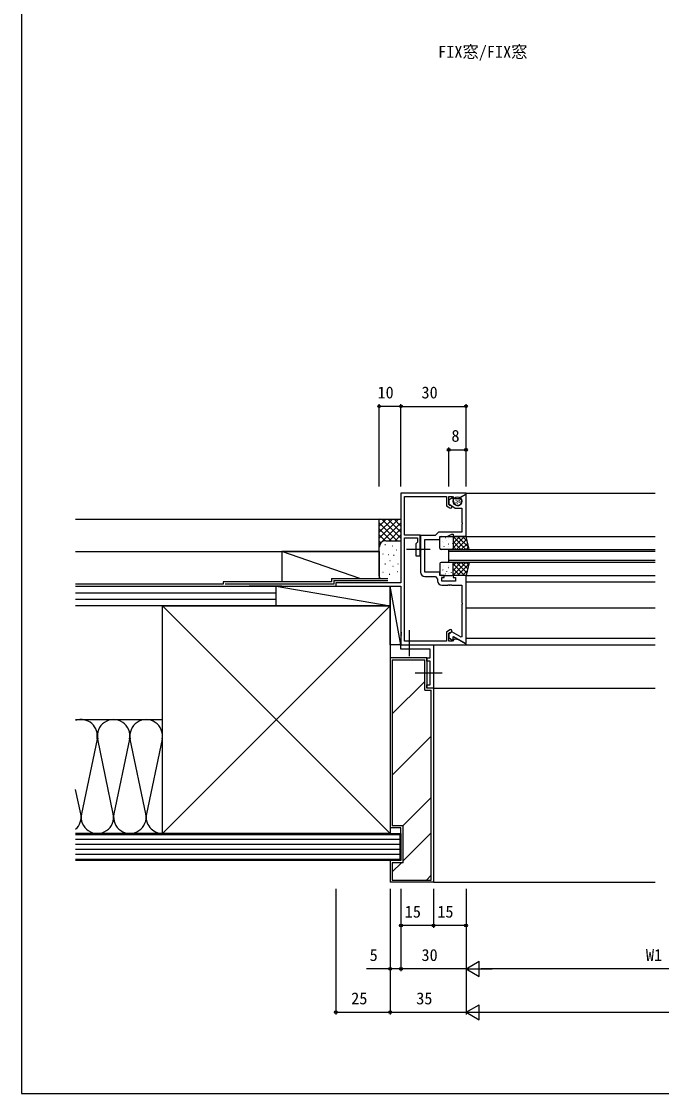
# Model space of a CAD drawing. Units: millimetres, scale not verified. Extents: x -437 to 438, y -681 to 678.
# Drawn here: x -436.8 to -141.6, y -681 to -186.5 of the extents above; entities that cross this region are included whole.
import ezdxf
from ezdxf.enums import TextEntityAlignment as Align

# ---------------------------------------------------------------- set-up
doc = ezdxf.new("R2010")
doc.units = ezdxf.units.MM
doc.header["$LTSCALE"] = 4
for name, color, linetype in [('0-1_USER1', 3, 'Continuous'), ('0-2_YKK_11', 7, 'Continuous'), ('0-3_YKK_12', 2, 'Continuous'), ('0-4_YKK_13', 4, 'Continuous'), ('0-5_YKK_D', 6, 'Continuous'), ('0-6_YKK_ZWAK', 7, 'Continuous'), ('0-7_YSS_K', 3, 'Continuous'), ('0-8_YSS_KE', 3, 'Continuous')]:
    doc.layers.add(name, color=color, linetype=linetype)
doc.styles.add('ＭＳ ゴシック', font='')
doc.styles.get('ＭＳ ゴシック').set_extended_font_data('MS Gothic')

msp = doc.modelspace()

# ---------------------------------------------------------------- linework, layer by layer
at = {"layer": '0-2_YKK_11'}
for points in [[(-239.083, -409.714), (-239.317, -409.666), (-239.8, -409.328), (-239.8, -405.63), (-238.101, -405.63), (-237.3, -406.585), (-234.9, -406.29), (-231.8, -404.5), (-231.8, -404), (-261.8, -404), (-261.8, -445.37), (-286.342, -445.37), (-286.525, -445.49), (-287.075, -445.49), (-287.258, -445.37), (-291.8, -445.37), (-291.8, -447), (-261.8, -447), (-261.8, -468.042), (-261.68, -468.225), (-261.68, -468.775), (-261.8, -468.958), (-261.8, -469.042), (-261.68, -469.225), (-261.68, -469.775), (-261.8, -469.958), (-261.8, -474), (-231.8, -474), (-231.8, -473.5), (-234.9, -471.71), (-237.3, -471.416), (-238.101, -472.37), (-239.8, -472.37), (-239.8, -468.673), (-239.317, -468.334), (-239.083, -468.286)], [(-231.8, -473.269), (-231.8, -442), (-237.8, -442), (-237.8, -443), (-236.6, -443), (-236.6, -444.6), (-243, -444.6), (-243, -443), (-241.8, -443), (-241.8, -442), (-243.8, -442), (-243.8, -440.5), (-250.8, -440.5), (-250.8, -425.5), (-243.8, -425.5), (-243.8, -424), (-240.445, -424), (-238.3, -423), (-237.8, -423), (-237.8, -424), (-231.8, -424), (-231.8, -404.731), (-232, -404.616), (-234.749, -406.203), (-234.749, -406.434), (-234.109, -406.804), (-233.91, -407.547)], [(-260.17, -472.37), (-260.17, -424.7), (-254.1, -424.7), (-254.1, -426.7), (-254.9, -427.5), (-254.9, -433), (-252.9, -433), (-252.9, -430.458), (-253.02, -430.275), (-253.02, -429.725), (-252.9, -429.542), (-252.9, -423.5), (-260.17, -423.5), (-260.17, -405.63), (-240.8, -405.63), (-240.8, -409.848), (-239.323, -410.883)], [(-237.29, -408.453), (-237.947, -406.003), (-239.8, -407.3), (-239.8, -408.9), (-236.8, -411), (-233.73, -411), (-233.73, -417.542), (-233.61, -417.725), (-233.61, -418.275), (-233.73, -418.458), (-233.73, -422.07), (-244.5, -422.07), (-246, -423.57), (-252.73, -423.57), (-252.73, -429.542), (-252.61, -429.725), (-252.61, -430.275), (-252.73, -430.458), (-252.73, -440.43)], [(-250.73, -442.43), (-245.8, -442.43), (-244.93, -443.673), (-244.93, -444.53)], [(-242.93, -446.53), (-240.258, -446.53), (-240.075, -446.41), (-239.525, -446.41), (-239.342, -446.53), (-239.258, -446.53), (-239.075, -446.41), (-238.525, -446.41), (-238.342, -446.53), (-233.73, -446.53), (-233.73, -454.542), (-233.61, -454.725), (-233.61, -455.275), (-233.73, -455.458), (-233.73, -470.307), (-234.03, -470.481), (-238.273, -468.031), (-239.8, -469.1), (-239.8, -470.676), (-238.123, -471.85), (-237.8, -471.682), (-237.8, -470.382), (-237.5, -470.209), (-232, -473.385), (-231.8, -473.269)], [(-239.323, -467.118), (-240.8, -468.152), (-240.8, -472.37), (-260.17, -472.37)]]:
    msp.add_lwpolyline(points, dxfattribs=at)
msp.add_lwpolyline([(-246.8, -474), (-246.8, -494), (-249.8, -494), (-249.8, -492.5), (-248.3, -492.5), (-248.3, -481.5), (-249.8, -481.5), (-249.8, -480), (-248.3, -480), (-248.3, -476), (-261.8, -476), (-261.8, -474), (-248.3, -474)], close=True, dxfattribs=at)
for centre, radius, start, end in [((-238.95, -410.35), 0.65, 234.99999, 101.82642), ((-235.6, -408), 1.75, 194.99998, 15), ((-250.73, -440.43), 2, 180.00001, 269.99999), ((-242.93, -444.53), 2, 180.00001, 269.99999), ((-238.95, -467.65), 0.65, 258.17358, 125.00001)]:
    msp.add_arc(centre, radius, start, end, dxfattribs=at)
at = {"layer": '0-3_YKK_12'}
for p, q in [((-232.1, -404), (-144.55, -404)), ((-231.8, -424), (-144.55, -424)), ((-239.8, -430), (-144.55, -430)), ((-239.8, -436), (-239.8, -430)), ((-144.55, -431), (-239.8, -431)), ((-239.8, -435), (-144.55, -435)), ((-144.55, -436), (-239.8, -436)), ((-231.8, -442), (-144.55, -442)), ((-231.8, -445), (-144.55, -445)), ((-231.8, -457), (-144.55, -457)), ((-231.8, -471), (-144.55, -471)), ((-231.8, -474), (-144.55, -474)), ((-246.8, -494), (-144.55, -494))]:
    msp.add_line(p, q, dxfattribs=at)
at = {"layer": '0-4_YKK_13'}
for p, q in [((-236.585, -407.347), (-236.507, -407.163)), ((-236.388, -408.355), (-236.31, -408.171)), ((-236.327, -406.857), (-236.249, -406.673)), ((-235.989, -407.65), (-235.911, -407.466)), ((-235.785, -408.112), (-235.706, -407.928)), ((-235.785, -408.761), (-235.707, -408.577)), ((-235.502, -407.032), (-235.423, -406.848)), ((-235.253, -408.212), (-235.175, -408.028)), ((-235.061, -407.644), (-234.983, -407.46)), ((-234.779, -407.214), (-234.701, -407.03)), ((-234.712, -408.292), (-234.634, -408.108)), ((-243.8, -429.5), (-243.8, -424.5)), ((-243.3, -424), (-238.3, -424)), ((-243.236, -424.444), (-243.26, -424.488)), ((-241.292, -424.636), (-241.38, -424.683)), ((-239.877, -424.808), (-239.885, -424.815)), ((-238.421, -425.235), (-238.445, -425.279)), ((-232.466, -424), (-237.8, -429.335)), ((-234.711, -424), (-237.8, -427.089)), ((-236.956, -424), (-237.8, -424.844)), ((-231.898, -430), (-237.8, -424.098)), ((-237.8, -424.5), (-237.8, -429.5)), ((-231.484, -425.264), (-236.221, -430)), ((-230.516, -429.138), (-235.653, -424)), ((-231.264, -426.144), (-233.408, -424)), ((-248.3, -430), (-259.3, -430)), ((-238.3, -430), (-243.3, -430)), ((-242.502, -426.469), (-242.526, -426.513)), ((-242.07, -428.546), (-242.094, -428.59)), ((-242.082, -426.783), (-242.09, -426.79)), ((-240.612, -425.878), (-240.636, -425.922)), ((-240.062, -428.569), (-240.07, -428.576)), ((-239.878, -427.903), (-239.902, -427.947)), ((-239.767, -427.526), (-239.855, -427.573)), ((-239.446, -429.979), (-239.457, -430)), ((-237.988, -427.311), (-238.012, -427.355)), ((-237.895, -426.627), (-237.902, -426.634)), ((-234.143, -430), (-237.8, -426.343)), ((-236.388, -430), (-237.8, -428.588)), ((-231.035, -427.06), (-233.976, -430)), ((-230.586, -428.856), (-231.73, -430)), ((-243.8, -436.5), (-243.8, -441.5)), ((-238.3, -436), (-243.3, -436)), ((-242.502, -439.531), (-242.526, -439.487)), ((-242.07, -437.455), (-242.094, -437.411)), ((-242.082, -439.217), (-242.09, -439.211)), ((-240.612, -440.123), (-240.636, -440.079)), ((-240.062, -437.431), (-240.07, -437.425)), ((-239.878, -438.098), (-239.902, -438.054)), ((-239.767, -438.475), (-239.855, -438.428)), ((-239.446, -436.021), (-239.457, -436)), ((-237.988, -438.689), (-238.012, -438.645)), ((-237.895, -439.373), (-237.902, -439.366)), ((-231.898, -436), (-237.8, -441.902)), ((-234.143, -436), (-237.8, -439.657)), ((-236.388, -436), (-237.8, -437.412)), ((-237.8, -441.5), (-237.8, -436.5)), ((-232.466, -442), (-237.8, -436.666)), ((-234.711, -442), (-237.8, -438.911)), ((-231.484, -440.737), (-236.221, -436)), ((-230.516, -436.863), (-235.653, -442)), ((-231.035, -438.941), (-233.976, -436)), ((-231.264, -439.856), (-233.408, -442)), ((-230.586, -437.145), (-231.73, -436)), ((-243.3, -442), (-238.3, -442)), ((-243.236, -441.556), (-243.26, -441.512)), ((-241.292, -441.364), (-241.38, -441.317)), ((-239.877, -441.192), (-239.885, -441.186)), ((-238.421, -440.766), (-238.445, -440.722)), ((-236.956, -442), (-237.8, -441.156)), ((-257.8, -479.265), (-257.8, -467.281)), ((-255.238, -487), (-242.867, -487))]:
    msp.add_line(p, q, dxfattribs=at)
for points in [[(-230.3, -430), (-231.8, -424), (-237.8, -424), (-237.8, -430)], [(-230.3, -436), (-231.8, -442), (-237.8, -442), (-237.8, -436)]]:
    msp.add_lwpolyline(points, close=True, dxfattribs=at)
msp.add_circle((-235.701, -407.8), 2, dxfattribs=at)
for centre, start, end in [((-243.3, -424.5), 90, 180), ((-238.3, -424.5), 0, 90), ((-243.3, -429.5), 180, 270), ((-238.3, -429.5), 270, 0), ((-243.3, -436.5), 90, 180), ((-238.3, -436.5), 0, 90), ((-243.3, -441.5), 180, 270), ((-238.3, -441.5), 270, 0)]:
    msp.add_arc(centre, 0.5, start, end, dxfattribs=at)
at = {"layer": '0-5_YKK_D'}
for p, q in [((-271.8, -401), (-271.8, -363)), ((-261.8, -364), (-271.8, -364)), ((-261.8, -401), (-261.8, -363)), ((-261.8, -401), (-261.8, -363)), ((-261.8, -364), (-231.8, -364)), ((-231.8, -401), (-231.8, -363)), ((-239.8, -401), (-239.8, -383)), ((-239.8, -384), (-231.8, -384)), ((-231.8, -401), (-231.8, -383)), ((-291.8, -586.5), (-291.8, -644.5)), ((-266.8, -586.5), (-266.8, -644.5)), ((-266.8, -586.5), (-266.8, -624.5)), ((-266.8, -586.5), (-266.8, -644.5)), ((-261.8, -586.5), (-261.8, -624.5)), ((-261.8, -586.5), (-261.8, -624.5)), ((-261.8, -586.5), (-261.8, -604.5)), ((-246.8, -586.5), (-246.8, -604.5)), ((-246.8, -586.5), (-246.8, -604.5)), ((-231.8, -586.5), (-231.8, -644.5)), ((-231.8, -586.5), (-231.8, -624.5)), ((-231.8, -586.5), (-231.8, -624.5)), ((-231.8, -586.5), (-231.8, -644.5)), ((-231.8, -586.5), (-231.8, -604.5)), ((-246.8, -603.5), (-261.8, -603.5)), ((-231.8, -603.5), (-246.8, -603.5)), ((-231.8, -623.5), (-225.738, -620)), ((-225.738, -627), (-225.738, -620)), ((-231.8, -623.5), (-261.8, -623.5)), ((-231.8, -623.5), (-225.738, -627)), ((-231.8, -623.5), (-219.676, -623.5)), ((-61.3, -623.5), (-224.8, -623.5)), ((-231.8, -643.5), (-225.738, -640)), ((-225.738, -647), (-225.738, -640)), ((-291.8, -643.5), (-266.8, -643.5)), ((-266.8, -643.5), (-231.8, -643.5)), ((-231.8, -643.5), (-225.738, -647)), ((-231.8, -643.5), (-219.676, -643.5)), ((-224.8, -643.5), (151.2, -643.5))]:
    msp.add_line(p, q, dxfattribs=at)
msp.add_lwpolyline([(-261.8, -623.5), (-266.8, -623.5), (-277.697, -623.5)], dxfattribs=at)
for centre in [(-271.8, -364), (-261.8, -364), (-261.8, -364), (-231.8, -364), (-239.8, -384), (-231.8, -384), (-261.8, -603.5), (-246.8, -603.5), (-246.8, -603.5), (-231.8, -603.5), (-266.8, -623.5), (-261.8, -623.5), (-261.8, -623.5), (-291.8, -643.5), (-266.8, -643.5), (-266.8, -643.5)]:
    msp.add_circle(centre, 0.637, dxfattribs=at)
at = {"layer": '0-6_YKK_ZWAK'}
msp.add_line((-436.8, 644), (-436.8, -681), dxfattribs=at)
msp.add_lwpolyline([(-436.8, -681), (438.2, -681), (438.2, 644)], dxfattribs=at)
at = {"layer": '0-7_YSS_K'}
for p, q in [((-271.8, -432), (-271.8, -416)), ((-262.942, -416), (-271.8, -424.858)), ((-265.771, -416), (-271.8, -422.03)), ((-268.599, -416), (-271.8, -419.201)), ((-271.427, -416), (-271.8, -416.373)), ((-261.8, -417.686), (-271.8, -427.686)), ((-263.486, -426), (-271.8, -417.686)), ((-261.8, -424.858), (-270.658, -416)), ((-261.8, -422.03), (-267.829, -416)), ((-261.8, -419.201), (-265.001, -416)), ((-261.8, -416.373), (-262.173, -416)), ((-266.315, -426), (-271.8, -420.515)), ((-269.125, -426.018), (-271.8, -423.343)), ((-261.8, -420.515), (-267.285, -426)), ((-261.8, -423.343), (-264.475, -426.018)), ((-271.005, -426.966), (-271.8, -426.172)), ((-271.8, -442.37), (-271.8, -429)), ((-268.995, -427.828), (-269.195, -427.828)), ((-268.8, -426), (-261.8, -426)), ((-265.657, -428.496), (-265.857, -428.496)), ((-280.721, -443.37), (-316.8, -431)), ((-316.8, -431), (-316.8, -445)), ((-271.8, -431), (-316.8, -431)), ((-271.8, -431), (-271.8, -443.37)), ((-269.996, -432.167), (-270.196, -432.167)), ((-267.326, -432.501), (-267.526, -432.501)), ((-264.989, -432.835), (-265.189, -432.835)), ((-263.801, -430.326), (-264.001, -430.326)), ((-268.995, -436.841), (-269.195, -436.841)), ((-266.723, -435.294), (-266.923, -435.294)), ((-265.323, -437.842), (-265.523, -437.842)), ((-263.016, -436.755), (-263.216, -436.755)), ((-269.996, -440.683), (-270.196, -440.683)), ((-266.992, -441.514), (-267.192, -441.514)), ((-263.32, -440.349), (-263.52, -440.349)), ((-411.8, -447), (-319.3, -447)), ((-411.8, -450), (-319.3, -450)), ((-316.8, -447), (-331.8, -447)), ((-319.3, -456), (-319.3, -447)), ((-319.3, -447), (-266.8, -456)), ((-262.1, -445.37), (-268.8, -445.37)), ((-261.8, -474), (-266.8, -447)), ((-411.8, -453), (-319.3, -453)), ((-371.8, -456), (-411.8, -456)), ((-371.8, -456), (-411.8, -456)), ((-371.8, -456), (-266.8, -456)), ((-266.8, -561), (-371.8, -456)), ((-266.8, -456), (-371.8, -561)), ((-265.8, -481), (-265.8, -557.5)), ((-265.8, -481), (-250.8, -481)), ((-250.8, -495), (-250.8, -481)), ((-250.8, -490.863), (-265.8, -505.863)), ((-250.8, -495), (-247.8, -495)), ((-247.8, -582.5), (-247.8, -495)), ((-411.8, -508.5), (-371.8, -508.5)), ((-401.958, -517.532), (-409.142, -551.968)), ((-394.458, -551.968), (-401.642, -517.532)), ((-386.958, -517.532), (-394.142, -551.968)), ((-379.458, -551.968), (-386.642, -517.532)), ((-371.958, -517.532), (-379.142, -551.968)), ((-247.8, -516.147), (-265.8, -534.147)), ((-409.458, -551.968), (-411.8, -540.741)), ((-247.8, -544.431), (-260.868, -557.5)), ((-260.8, -557.5), (-265.8, -557.5)), ((-260.8, -574.5), (-260.8, -557.5)), ((-411.8, -561), (-261.8, -561)), ((-371.8, -561), (-411.8, -561)), ((-371.8, -561), (-411.8, -561)), ((-247.8, -560.716), (-260.8, -573.716)), ((-262.3, -563.8), (-411.8, -563.8)), ((-262.3, -566.1), (-411.8, -566.1)), ((-262.3, -568.4), (-411.8, -568.4)), ((-262.3, -570.7), (-411.8, -570.7)), ((-261.8, -573.5), (-411.8, -573.5)), ((-265.8, -574.5), (-265.8, -582.5)), ((-260.8, -574.5), (-265.8, -574.5)), ((-261.584, -574.5), (-265.8, -578.716)), ((-265.8, -582.5), (-247.8, -582.5)), ((-247.8, -580.284), (-250.015, -582.5)), ((-246.8, -583.5), (-144.55, -583.5))]:
    msp.add_line(p, q, dxfattribs=at)
for points in [[(-271.8, -431), (-271.8, -416), (-261.8, -416)], [(-319.3, -456), (-319.3, -447), (-266.8, -447), (-266.8, -456)], [(-411.8, -561.5), (-262.3, -561.5), (-262.3, -573), (-411.8, -573)]]:
    msp.add_lwpolyline(points, dxfattribs=at)
msp.add_lwpolyline([(-266.8, -474), (-266.8, -447), (-261.8, -447), (-261.8, -474)], close=True, dxfattribs=at)
for centre, radius, start, end in [((-268.8, -429), 3, 90, 180), ((-268.8, -442.37), 3, 180, 199.47135), ((-409.3, -516), 7.5, 348.21647, 109.47271), ((-394.3, -516), 7.5, 348.21647, 191.78354), ((-379.3, -516), 7.5, 348.21647, 191.78354), ((-416.8, -553.5), 7.5, 311.8084, 11.78354), ((-401.8, -553.5), 7.5, 168.21647, 11.78354), ((-386.8, -553.5), 7.5, 168.21647, 11.78354), ((-371.8, -553.5), 7.5, 168.21647, 270)]:
    msp.add_arc(centre, radius, start, end, dxfattribs=at)
at = {"layer": '0-8_YSS_KE'}
for p, q in [((-411.8, -416), (-271.8, -416)), ((-411.8, -431), (-271.8, -431)), ((-343.8, -445), (-343.8, -446)), ((-293.8, -443.37), (-267.8, -443.37)), ((-292.8, -444.37), (-267.8, -444.37)), ((-343.8, -446), (-411.8, -446)), ((-319.3, -456), (-411.8, -456)), ((-371.8, -561), (-371.8, -456)), ((-266.8, -456), (-319.3, -456)), ((-266.8, -480), (-266.8, -558.5)), ((-249.8, -480), (-266.8, -480)), ((-249.8, -480), (-249.8, -494)), ((-246.8, -494), (-249.8, -494)), ((-246.8, -494), (-249.8, -494)), ((-246.8, -494), (-246.8, -583.5)), ((-261.8, -558.5), (-266.8, -558.5)), ((-261.8, -573.5), (-261.8, -558.5)), ((-261.8, -561), (-261.8, -573.5)), ((-266.8, -573.5), (-266.8, -583.5)), ((-261.8, -573.5), (-266.8, -573.5)), ((-246.8, -583.5), (-266.8, -583.5))]:
    msp.add_line(p, q, dxfattribs=at)
for points in [[(-293.8, -443.37), (-293.8, -445), (-343.8, -445)], [(-292.8, -444.37), (-292.8, -446), (-342.8, -446)], [(-266.8, -456), (-266.8, -561), (-371.8, -561)]]:
    msp.add_lwpolyline(points, dxfattribs=at)

# ---------------------------------------------------------------- texts
at = {"layer": '0-1_USER1', "style": 'ＭＳ ゴシック'}
msp.add_text('FIX窓/FIX窓', height=5.499, dxfattribs=at).set_placement((-244.652, -204.864), align=Align.BOTTOM_LEFT)
at = {"layer": '0-5_YKK_D', "style": 'ＭＳ ゴシック'}
for s, p in [('10', (-272.638, -362)), ('30', (-252.34, -362)), ('8', (-238.527, -382)), ('15', (-260.053, -601.5)), ('15', (-245.053, -601.5)), ('5', (-276.251, -621.5)), ('30', (-252.34, -621.5)), ('W1', (-148.845, -621.5)), ('25', (-284.755, -641.5)), ('35', (-254.755, -641.5))]:
    msp.add_text(s, height=5.499, dxfattribs=at).set_placement(p, align=Align.BOTTOM_LEFT)

doc.saveas('drawing.dxf')
